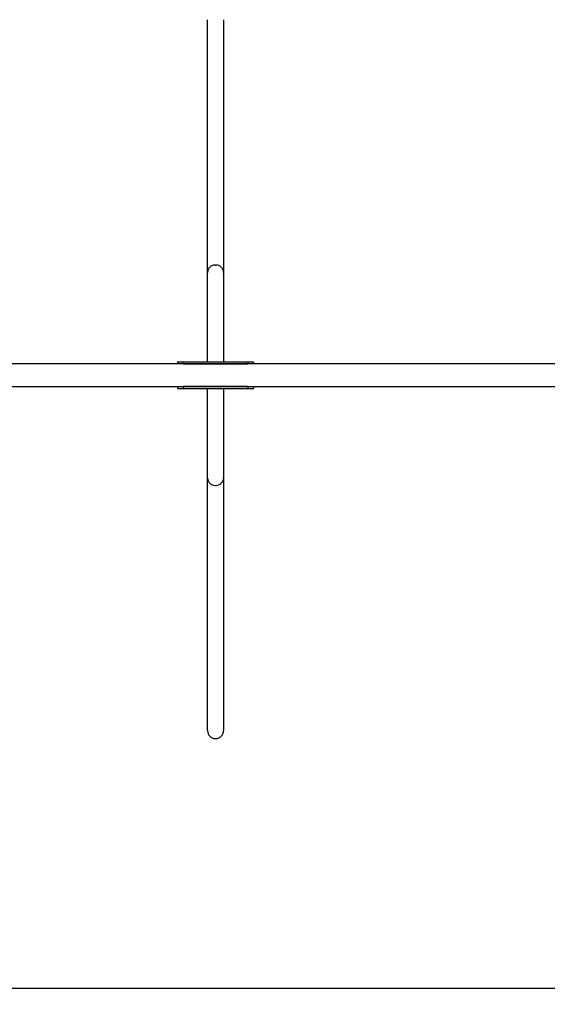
# Model space of a CAD drawing. Header units: millimetres. Extents: x -8465 to 5258, y -4560 to 4592.
# Drawn here: x -3284 to -1899, y -1975 to 620 of the extents above; entities that cross this region are included whole.
import ezdxf

# ---------------------------------------------------------------- set-up
doc = ezdxf.new("R2010")
doc.units = ezdxf.units.MM
for name, color, linetype in [('DIKOM_ОБЪЕКТ', 7, 'Continuous'), ('DIKOM_РАЗМЕР_ЗОНА', 7, 'Continuous'), ('DIKOM_РАЗМЕР_ОБЪЕКТА', 7, 'Continuous')]:
    doc.layers.add(name, color=color, linetype=linetype)
doc.styles.add('style1', font='arial.ttf', dxfattribs={"width": 0.8})
doc.dimstyles.new('1-50', dxfattribs={"dimtxt": 300, "dimasz": 200, "dimexe": 100, "dimexo": 0, "dimgap": 100, "dimtad": 1, "dimtxsty": 'style1', "dimcen": 200, "dimclrd": 7, "dimclre": 7, "dimclrt": 7, "dimadec": 1, "dimazin": 2, "dimtfac": 1, "dimtmove": 0, "dimatfit": 2, "dimfxl": 0, "dimlwd": 25, "dimlwe": 18, "dimarcsym": 0})

# ---------------------------------------------------------------- blocks, each defined once
blk = doc.blocks.new('*D9')
at = {"layer": 'Defpoints', "color": 0, "transparency": 16777216}
for p in [(-8014.6, 4592.2), (-824.3, 4592.2), (-3141.9, -3913.3)]:
    blk.add_point(p, dxfattribs=at)
at = {"layer": 'DIKOM_РАЗМЕР_ЗОНА', "color": 7, "lineweight": 18, "transparency": 16777216}
for p, q in [((-824.3, 4592.2), (-8114.6, 4592.2)), ((-3141.9, -3913.3), (-8114.6, -3913.3))]:
    blk.add_line(p, q, dxfattribs=at)
at = {"layer": 'DIKOM_РАЗМЕР_ЗОНА', "color": 7, "lineweight": 25, "transparency": 16777216}
blk.add_line((-8014.6, -3713.3), (-8014.6, 4392.2), dxfattribs=at)
at = {"layer": 'DIKOM_РАЗМЕР_ЗОНА', "color": 7, "transparency": 16777216}
for points in [[(-8048, 4392.2), (-7981.3, 4392.2), (-8014.6, 4592.2)], [(-8048, -3713.3), (-7981.3, -3713.3), (-8014.6, -3913.3)]]:
    blk.add_solid(points, dxfattribs=at)
at = {"layer": 'DIKOM_РАЗМЕР_ЗОНА', "color": 7, "transparency": 16777216, "insert": (-8267.8, 621.7), "char_height": 300, "attachment_point": 5, "rotation": 90, "style": 'style1'}
blk.add_mtext('8500', dxfattribs=at)
blk = doc.blocks.new('*D10')
at = {"layer": 'Defpoints', "color": 0, "transparency": 16777216}
for p in [(5258.5, -884.3), (-4891.9, -1533.4), (5258.5, -4460.5)]:
    blk.add_point(p, dxfattribs=at)
at = {"layer": 'DIKOM_РАЗМЕР_ЗОНА', "color": 7, "lineweight": 18, "transparency": 16777216}
for p, q in [((5258.5, -884.3), (5258.5, -4560.5)), ((-4891.9, -1533.4), (-4891.9, -4560.5))]:
    blk.add_line(p, q, dxfattribs=at)
at = {"layer": 'DIKOM_РАЗМЕР_ЗОНА', "color": 7, "lineweight": 25, "transparency": 16777216}
blk.add_line((-4691.9, -4460.5), (5058.5, -4460.5), dxfattribs=at)
at = {"layer": 'DIKOM_РАЗМЕР_ЗОНА', "color": 7, "transparency": 16777216}
for points in [[(-4691.9, -4427.1), (-4691.9, -4493.8), (-4891.9, -4460.5)], [(5058.5, -4427.1), (5058.5, -4493.8), (5258.5, -4460.5)]]:
    blk.add_solid(points, dxfattribs=at)
at = {"layer": 'DIKOM_РАЗМЕР_ЗОНА', "color": 7, "transparency": 16777216, "insert": (-1100.9, -4207.3), "char_height": 300, "attachment_point": 5, "style": 'style1'}
blk.add_mtext('10150', dxfattribs=at)
blk = doc.blocks.new('*D11')
at = {"layer": 'Defpoints', "color": 0, "transparency": 16777216}
for p in [(3258.5, -599.3), (-4891.9, -1024.8), (-4891.9, -2890.3)]:
    blk.add_point(p, dxfattribs=at)
at = {"layer": 'DIKOM_РАЗМЕР_ОБЪЕКТА', "color": 7, "lineweight": 18, "transparency": 16777216}
for p, q in [((3258.5, -599.3), (3258.5, -2990.3)), ((-4891.9, -1024.8), (-4891.9, -2990.3))]:
    blk.add_line(p, q, dxfattribs=at)
at = {"layer": 'DIKOM_РАЗМЕР_ОБЪЕКТА', "color": 7, "lineweight": 25, "transparency": 16777216}
blk.add_line((3058.5, -2890.3), (-4691.9, -2890.3), dxfattribs=at)
at = {"layer": 'DIKOM_РАЗМЕР_ОБЪЕКТА', "color": 7, "transparency": 16777216}
for points in [[(-4691.9, -2857), (-4691.9, -2923.7), (-4891.9, -2890.3)], [(3058.5, -2857), (3058.5, -2923.7), (3258.5, -2890.3)]]:
    blk.add_solid(points, dxfattribs=at)
at = {"layer": 'DIKOM_РАЗМЕР_ОБЪЕКТА', "color": 7, "transparency": 16777216, "insert": (-1082.2, -2637.2), "char_height": 300, "attachment_point": 5, "style": 'style1'}
blk.add_mtext('8150', dxfattribs=at)
blk = doc.blocks.new('*D12')
at = {"layer": 'Defpoints', "color": 0, "transparency": 16777216}
for p in [(-7007.4, 3092.2), (238.2, 3092.2), (238.6, -1922.9)]:
    blk.add_point(p, dxfattribs=at)
at = {"layer": 'DIKOM_РАЗМЕР_ОБЪЕКТА', "color": 7, "lineweight": 18, "transparency": 16777216}
for p, q in [((238.2, 3092.2), (-7107.4, 3092.2)), ((238.6, -1922.9), (-7107.4, -1922.9))]:
    blk.add_line(p, q, dxfattribs=at)
at = {"layer": 'DIKOM_РАЗМЕР_ОБЪЕКТА', "color": 7, "lineweight": 25, "transparency": 16777216}
blk.add_line((-7007.4, -1722.9), (-7007.4, 2892.2), dxfattribs=at)
at = {"layer": 'DIKOM_РАЗМЕР_ОБЪЕКТА', "color": 7, "transparency": 16777216}
for points in [[(-7040.7, 2892.2), (-6974.1, 2892.2), (-7007.4, 3092.2)], [(-7040.7, -1722.9), (-6974.1, -1722.9), (-7007.4, -1922.9)]]:
    blk.add_solid(points, dxfattribs=at)
at = {"layer": 'DIKOM_РАЗМЕР_ОБЪЕКТА', "color": 7, "transparency": 16777216, "insert": (-7260.6, 642.2), "char_height": 300, "attachment_point": 5, "rotation": 90, "style": 'style1'}
blk.add_mtext('5000', dxfattribs=at)

msp = doc.modelspace()

# ---------------------------------------------------------------- linework, layer by layer
at = {"layer": 'DIKOM_ОБЪЕКТ', "color": 7, "linetype": 'Continuous', "lineweight": 15}
for p, q in [((-2790.972, -42.945), (-2790.972, 620.234)), ((-2748.972, 620.234), (-2748.972, -42.945)), ((-2770.972, -23.626), (-2768.972, -23.626)), ((-2790.972, -209.084), (-2790.972, -42.945)), ((-2748.972, -42.945), (-2748.972, -209.084)), ((-2790.972, -277.871), (-2790.972, -209.084)), ((-2748.972, -209.084), (-2748.972, -277.871)), ((-848.379, -282.871), (-4394.952, -282.871)), ((-2869.972, -277.871), (-2854.972, -277.871)), ((-2869.972, -277.871), (-2869.972, -282.871)), ((-2854.972, -277.871), (-2854.972, -282.871)), ((-2854.972, -277.871), (-2684.972, -277.871)), ((-2854.972, -282.871), (-2684.972, -282.871)), ((-2684.972, -277.871), (-2684.972, -282.871)), ((-2684.972, -277.871), (-2669.972, -277.871)), ((-2669.972, -277.871), (-2669.972, -282.871)), ((-4394.952, -342.871), (-848.602, -342.871)), ((-2869.972, -342.871), (-2869.972, -347.871)), ((-2869.972, -347.871), (-2854.972, -347.871)), ((-2854.972, -342.871), (-2854.972, -347.871)), ((-2684.972, -342.871), (-2854.972, -342.871)), ((-2854.972, -347.871), (-2684.972, -347.871)), ((-2790.972, -416.658), (-2790.972, -347.871)), ((-2748.972, -347.871), (-2748.972, -416.658)), ((-2684.972, -342.871), (-2684.972, -347.871)), ((-2684.972, -347.871), (-2669.972, -347.871)), ((-2669.972, -342.871), (-2669.972, -347.871)), ((-2790.972, -582.797), (-2790.972, -416.658)), ((-2748.972, -416.658), (-2748.972, -582.797)), ((-2790.972, -1245.976), (-2790.972, -582.797)), ((-2748.972, -582.797), (-2748.972, -1245.976)), ((-2770.972, -602.116), (-2768.972, -602.116)), ((-2770.972, -1266.682), (-2768.972, -1266.682))]:
    msp.add_line(p, q, dxfattribs=at)
for centre, radius, start, end in [((-2771.275, -43.324), 19.701, 89.118072, 178.895544), ((-2768.605, -43.258), 19.636, 0.915446, 91.070255), ((-2771.338, -582.483), 19.636, 180.916831, 271.069552), ((-2768.669, -582.418), 19.7, 269.117473, 358.896826)]:
    msp.add_arc(centre, radius, start, end, dxfattribs=at)
for centre, major_axis, start_param, end_param in [((-2770.972, -1245.976), (0, -20.706), 4.71238898, 6.28318531), ((-2768.972, -1245.976), (0, 20.706), 3.14159265, 4.71238898)]:
    msp.add_ellipse(centre, major_axis=major_axis, ratio=0.96592583, start_param=start_param, end_param=end_param, dxfattribs=at)

# ---------------------------------------------------------------- dimensions: what is measured, and where the dimension line sits
at = {"layer": 'DIKOM_РАЗМЕР_ЗОНА'}
dim = msp.add_linear_dim(base=(-8014.637, 4592.177), p1=(-3141.903, -3913.28), p2=(-824.286, 4592.177), angle=90, text='8500', dimstyle='1-50', dxfattribs=at)
dim.commit()
dim.dimension.update_dxf_attribs({"geometry": '*D9', "text_midpoint": (-8014.637, 621.747), "dimtype": 160})
dim = msp.add_linear_dim(base=(5258.451, -4460.461), p1=(-4891.903, -1533.363), p2=(5258.451, -884.303), text='10150', dimstyle='1-50', dxfattribs=at)
dim.commit()
dim.dimension.update_dxf_attribs({"geometry": '*D10', "text_midpoint": (-1100.87, -4460.461), "dimtype": 160})
at = {"layer": 'DIKOM_РАЗМЕР_ОБЪЕКТА'}
dim = msp.add_linear_dim(base=(-7007.405, 3092.177), p1=(238.621, -1922.87), p2=(238.214, 3092.177), angle=90, text='5000', dimstyle='1-50', dxfattribs=at)
dim.commit()
dim.dimension.update_dxf_attribs({"geometry": '*D12', "text_midpoint": (-7007.405, 642.177), "dimtype": 160})
dim = msp.add_linear_dim(base=(-4891.903, -2890.349), p1=(3258.451, -599.308), p2=(-4891.903, -1024.832), text='8150', dimstyle='1-50', dxfattribs=at)
dim.commit()
dim.dimension.update_dxf_attribs({"geometry": '*D11', "text_midpoint": (-1082.17, -2890.349), "dimtype": 160})

doc.saveas('drawing.dxf')
